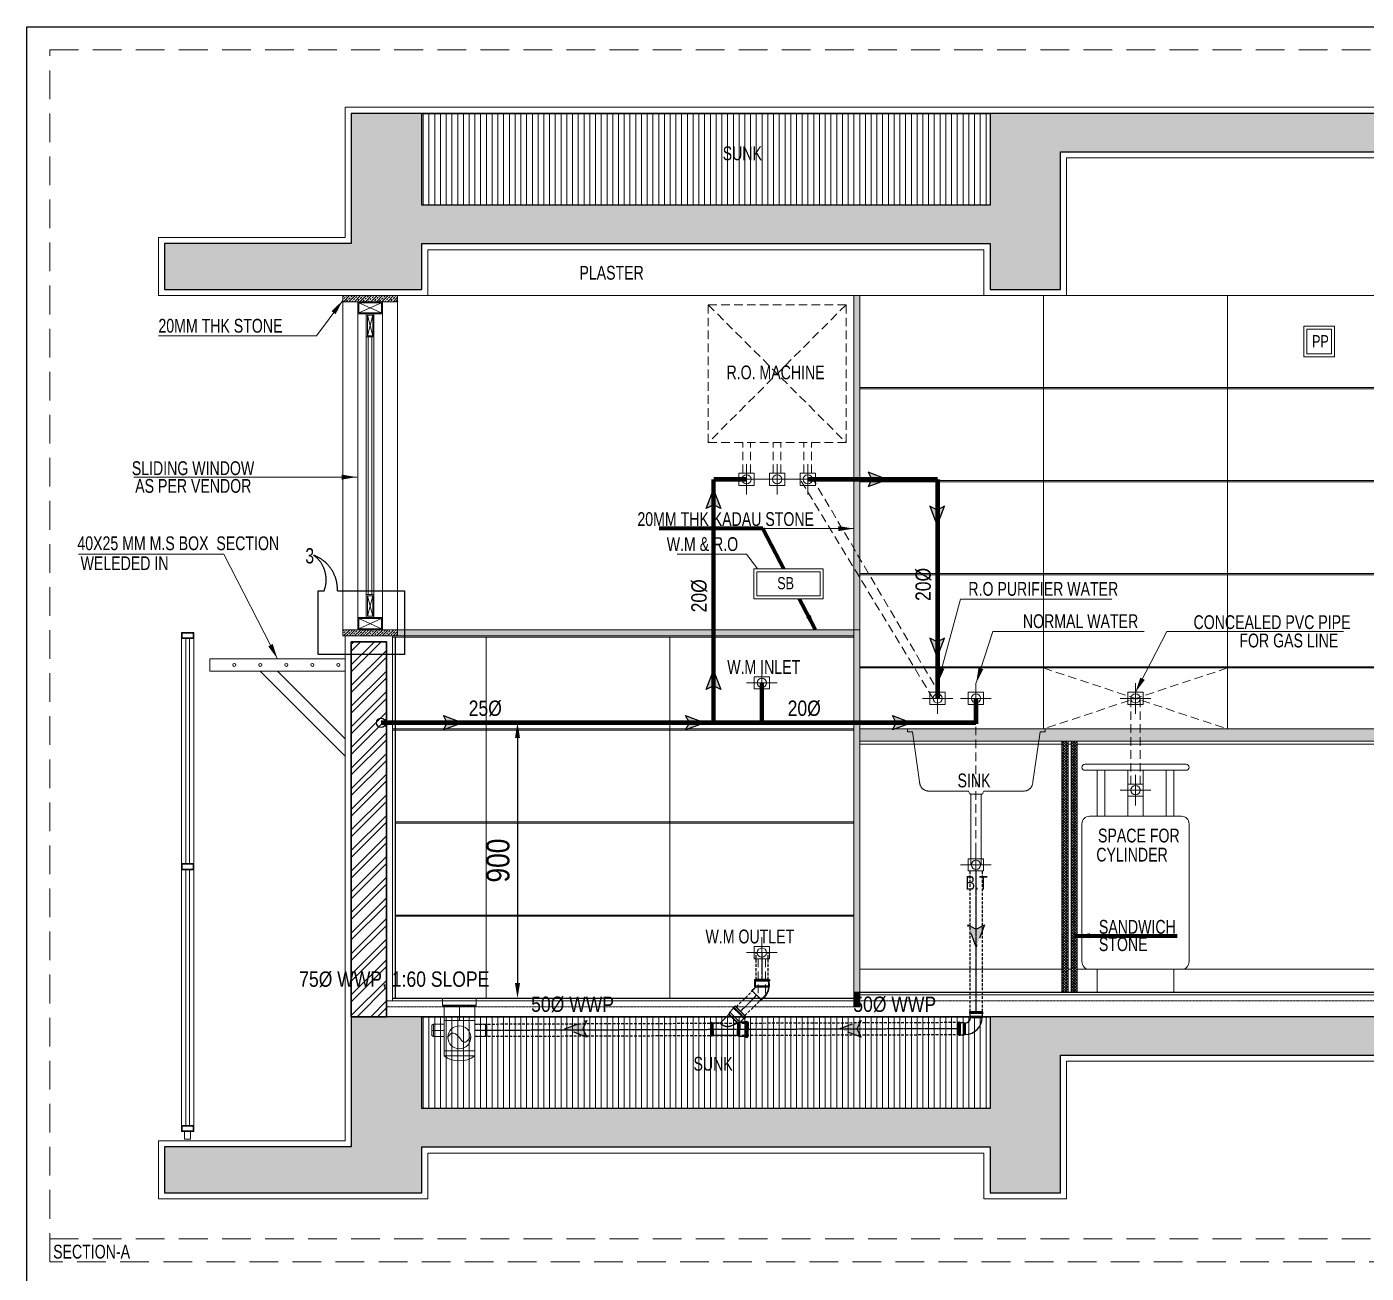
# Model space of a CAD drawing. Header units: inches. Extents: x 853900 to 962947, y 469960 to 560972.
# Drawn here: x 906927 to 911301, y 478602 to 482672 of the extents above; entities that cross this region are included whole.
import ezdxf
from ezdxf.enums import TextEntityAlignment as Align

# ---------------------------------------------------------------- set-up
doc = ezdxf.new("R2010")
doc.units = ezdxf.units.IN
doc.header["$LTSCALE"] = 750
for name, pattern in [('CENTER', [2, 1.25, -0.25, 0.25, -0.25]), ('Dash', [6, 3, -3]), ('DASHED2', [0.375, 0.25, -0.125]), ('HIDDEN', [0.375, 0.25, -0.125]), ('HIDDEN2', [0.1875, 0.125, -0.0625])]:
    doc.linetypes.add(name, pattern=pattern)
doc.layers.get('0').update_dxf_attribs({"color": 8})
doc.layers.get('Defpoints').update_dxf_attribs({"color": 8})
for name, color, linetype, lineweight in [('a-Dotted-HM', 8, 'HIDDEN2', 9), ('E-ELECT. SB', 8, 'Continuous', 5), ('ELE-03-MSA', 8, 'Continuous', 18), ('fer', 8, 'Continuous', 20), ('FILING-MSA', 8, 'Continuous', 9), ('g-cen-sym', 8, 'Continuous', 25), ('g-dot', 8, 'HIDDEN', 9), ('g-dw', 8, 'Continuous', 5), ('g-ele-01', 8, 'Continuous', 9), ('g-ele-02', 8, 'Continuous', 9), ('g-ele-03', 8, 'Continuous', 5), ('g-ele-04', 8, 'Continuous', 9), ('g-ele-3', 8, 'Continuous', 0), ('g-ele03', 8, 'Continuous', 0), ('g-ha50', 8, 'Continuous', 9), ('g-text', 8, 'Continuous', 9), ('P_Wate Downtke pipe', 4, 'Continuous', 25), ('P_WW PIPE', 4, 'Continuous', 9), ('PLASTER', 8, 'Continuous', 9), ('sec-ha05', 8, 'Continuous', 15), ('SHEET', 8, 'Continuous', 13), ('STONE', 8, 'Continuous', 18), ('STONE HATCH-MSA', 253, 'Continuous', 9), ('WALL HATCH-MSA', 253, 'Continuous', 9), ('WALL-MSA', 8, 'Continuous', 30)]:
    doc.layers.add(name, color=color, linetype=linetype, lineweight=lineweight)
for name, color, linetype in [('g-sol250', 8, 'Continuous'), ('P-RO WATER', 202, 'DASHED2'), ('P_DIM', 222, 'Continuous'), ('P_DOMESTIC GRAVITY PIPE', 3, 'Continuous'), ('P_WASTE WATER PIPE', 4, 'DASHED2'), ('R.C.C HATCH-MSA', 253, 'Continuous'), ('R.C.C-MSA', 8, 'Continuous'), ('TILE SECTION', 8, 'Continuous')]:
    doc.layers.add(name, color=color, linetype=linetype)
doc.styles.add('ARIAL', font='swisscl.ttf')
doc.styles.add('arial unicode', font='swisscl.ttf', dxfattribs={"height": 45})
doc.styles.add('Arial-Reg+0.8Sc', font='swisscl.ttf')
doc.styles.add('PLUMBING TEXT', font='ARIALN.TTF')
doc.dimstyles.new('75', dxfattribs={"dimtxt": 115, "dimasz": 50, "dimexe": 75, "dimexo": 0, "dimgap": 25, "dimtad": 1, "dimdec": 0, "dimzin": 0, "dimdsep": 46, "dimtxsty": 'ARIAL', "dimblk": 'ARCHTICK', "dimcen": 0.09, "dimdle": 75, "dimclrd": 256, "dimclre": 256, "dimclrt": 256, "dimadec": 0, "dimazin": 0, "dimtfac": 1, "dimtdec": 0, "dimtofl": 0, "dimtmove": 1, "dimatfit": 0, "dimfxl": 1, "dimtolj": 1, "dimtzin": 0, "dimlwd": -1, "dimlwe": -1, "dimarcsym": 0})
doc.dimstyles.new('PLUMBING DIM', dxfattribs={"dimscale": 50, "dimtxt": 1.5, "dimasz": 1, "dimexe": 1, "dimexo": 1, "dimgap": 0.5, "dimtad": 1, "dimdec": 1, "dimtxsty": 'PLUMBING TEXT', "dimcen": 1, "dimdle": 50, "dimclrd": 256, "dimclre": 256, "dimclrt": 256, "dimadec": 0, "dimazin": 0, "dimtfac": 1, "dimtdec": 1, "dimtmove": 0, "dimatfit": 3, "dimfxl": 50, "dimlwd": -1, "dimlwe": -1, "dimarcsym": 1})
doc.dimstyles.new('Scale-50', dxfattribs={"dimtxt": 75, "dimasz": 25, "dimexe": 0, "dimexo": 0, "dimgap": 20, "dimtad": 1, "dimdec": 0, "dimrnd": 1, "dimzin": 3, "dimdsep": 46, "dimtxsty": 'ARIAL', "dimblk": 'ARCHTICK', "dimcen": 0, "dimse1": 1, "dimse2": 1, "dimclrd": 50, "dimclrt": 256, "dimadec": 0, "dimazin": 0, "dimtfac": 1, "dimtdec": 0, "dimtmove": 1, "dimatfit": 3, "dimfxl": 1, "dimtolj": 1, "dimtzin": 0, "dimlwd": 18, "dimarcsym": 0})

# ---------------------------------------------------------------- blocks, each defined once
blk = doc.blocks.new('1')
at = {"layer": 'g-dw', "linetype": 'Dash', "ltscale": 25}
for p, q in [((-12488573.4, -15584268.5), (-12488615.4, -15584360.5)), ((-12488573.4, -15584360.5), (-12488615.4, -15584268.5))]:
    blk.add_line(p, q, dxfattribs=at)
at = {"layer": 'g-dw', "elevation": 0}
for points in [[(-12488619.4, -15584364.5), (-12488619.4, -15584264.5), (-12488569.4, -15584264.5), (-12488569.4, -15584364.5)], [(-12488615.4, -15584360.5), (-12488615.4, -15584268.5), (-12488573.4, -15584268.5), (-12488573.4, -15584360.5)]]:
    blk.add_lwpolyline(points, close=True, dxfattribs=at)
blk = doc.blocks.new('DSGD')
at = {"linetype": 'Dash', "ltscale": 5}
for p, q in [((35669842.5, -21336932.3, 0), (35670292.3, -21336932.3, 0)), ((35669842.5, -21336942.3, 0), (35669842.5, -21336932.3, 0)), ((35669842.5, -21336942.3, 0), (35669859, -21336942.3, 0)), ((35669882.5, -21337105.3, 0), (35669859, -21336942.3, 0)), ((35670252.3, -21337105.3, 0), (35670275.8, -21336942.3, 0)), ((35670275.8, -21336942.3, 0), (35670292.3, -21336942.3, 0)), ((35670292.3, -21336932.3, 0), (35670292.3, -21336942.3, 0)), ((35669912.5, -21337135.3, 0), (35670042.4, -21337135.3, 0)), ((35670046, -21337142.5, 0), (35670042.4, -21337135.3, 0)), ((35670050.5, -21337145.3, 0), (35670084.3, -21337145.3, 0)), ((35670088.8, -21337142.5, 0), (35670092.4, -21337135.3, 0)), ((35670092.4, -21337135.3, 0), (35670222.3, -21337135.3, 0))]:
    blk.add_line(p, q, dxfattribs=at)
for centre, radius, start, end in [((35669912.5, -21337105.3, 0), 30, 180, 270), ((35670222.3, -21337105.3, 0), 30, 270, 0), ((35670050.5, -21337140.3, 0), 5, 206.5651, 270), ((35670084.3, -21337140.3, 0), 5, 270, 333.4349)]:
    blk.add_arc(centre, radius, start, end, dxfattribs=at)
blk = doc.blocks.new('lkjh')
for p, q in [((-149885.7, -13553), (-149885.7, -13653)), ((-149935.7, -13603), (-149835.7, -13603))]:
    blk.add_line(p, q)
blk.add_lwpolyline([(-149910.7, -13623), (-149860.7, -13623), (-149860.7, -13583), (-149910.7, -13583)], close=True)
blk.add_circle((-149885.7, -13603), 15)
blk = doc.blocks.new('_ArchTick')
at = {"color": 0, "linetype": 'ByBlock', "const_width": 0.15}
blk.add_lwpolyline([(-0.5, -0.5), (0.5, 0.5)], dxfattribs=at)
blk = doc.blocks.new('PP')
blk.add_wipeout([(35682080.5, -21335716.8), (35682180.5, -21335716.8), (35682180.5, -21335816.8), (35682080.5, -21335816.8)]).translate(0, 0, 0)
at = {"layer": 'E-ELECT. SB', "elevation": 0}
for points in [[(35682180.5, -21335716.8), (35682080.5, -21335716.8), (35682080.5, -21335816.8), (35682180.5, -21335816.8)], [(35682170.5, -21335726.8), (35682090.5, -21335726.8), (35682090.5, -21335806.8), (35682170.5, -21335806.8)]]:
    blk.add_lwpolyline(points, close=True, dxfattribs=at)
at = {"layer": 'E-ELECT. SB', "style": 'ARIAL'}
blk.add_text('PP', height=40, dxfattribs=at).set_placement((35682107.1, -21335785.9, 0))
blk = doc.blocks.new('A$C9f63dcfd')
blk.add_wipeout([(0, 0), (226.7, 0), (226.7, -97.4), (0, -97.4)])
at = {"layer": 'E-ELECT. SB'}
for points in [[(226.7, 0), (0, 0), (0, -97.4), (226.7, -97.4)], [(216.7, -10), (10, -10), (10, -87.4), (216.7, -87.4)]]:
    blk.add_lwpolyline(points, close=True, dxfattribs=at)
at = {"layer": 'E-ELECT. SB', "style": 'ARIAL'}
blk.add_text('SB', height=40, dxfattribs=at).set_placement((77, -66.5))
blk = doc.blocks.new('BOX CHANNEL')
at = {"layer": 'g-ele-03'}
blk.add_line((-451080.6, 132998.1, 0), (-451080.6, 132958.1, 0), dxfattribs=at)
at = {"layer": 'g-ele-03', "elevation": 0}
blk.add_lwpolyline([(-451080.6, 132998.1), (-450638.4, 132998.1), (-450638.4, 132958.1), (-451080.6, 132958.1)], dxfattribs=at)
at = {"layer": 'g-ele-03'}
for centre in [(-451000.5, 132978.1, 0), (-450915.5, 132978.1, 0), (-450830.5, 132978.1, 0), (-450745.5, 132978.1, 0), (-450660.5, 132978.1, 0)]:
    blk.add_circle(centre, 5, dxfattribs=at)
blk = doc.blocks.new('A$C469b1725')
at = {"lineweight": 0}
for p, q in [((69, 1660), (69, 925)), ((81, 1660), (81, 925)), ((69, 70), (69, 905)), ((81, 70), (81, 905))]:
    blk.add_line(p, q, dxfattribs=at)
for points in [[(55, 1660), (95, 1660), (95, 1680), (55, 1680)], [(57, 1662), (93, 1662), (93, 1678), (57, 1678)], [(55, 905), (95, 905), (95, 925), (55, 925)], [(57, 907), (93, 907), (93, 923), (57, 923)], [(55, 50), (95, 50), (95, 70), (55, 70)], [(57, 52), (93, 52), (93, 68), (57, 68)], [(85, 50), (65, 50), (65, 25), (85, 25)]]:
    blk.add_lwpolyline(points, close=True, dxfattribs=at)
at = {"layer": 'ELE-03-MSA', "lineweight": 0}
for p, q in [((55, 925), (55, 1660)), ((95, 1660), (95, 925)), ((55, 905), (55, 70)), ((95, 70), (95, 905))]:
    blk.add_line(p, q, dxfattribs=at)
blk = doc.blocks.new('GAS NO BATLO')
at = {"ltscale": 15, "elevation": 0}
for points in [[(1459370.1, -1284020.9), (1459040.1, -1284020.9)], [(1459040.1, -1284040.9), (1459370.1, -1284040.9)]]:
    blk.add_lwpolyline(points, dxfattribs=at)
for points in [[(1459080.1, -1284190.9), (1459105.1, -1284190.9), (1459105.1, -1284040.9), (1459080.1, -1284040.9)], [(1459180.1, -1284190.9), (1459230.1, -1284190.9), (1459230.1, -1284040.9), (1459180.1, -1284040.9)], [(1459330.1, -1284190.9), (1459305.1, -1284190.9), (1459305.1, -1284040.9), (1459330.1, -1284040.9)], [(1459330.1, -1284690.9), (1459330.1, -1284765.9), (1459080.1, -1284765.9), (1459080.1, -1284690.9)]]:
    blk.add_lwpolyline(points, close=True, dxfattribs=at)
blk.add_lwpolyline([(1459380.1, -1284665.9), (1459380.1, -1284215.9, 0.414214), (1459355.1, -1284190.9), (1459055.1, -1284190.9, 0.414214), (1459030.1, -1284215.9), (1459030.1, -1284665.9, 0.414214), (1459055.1, -1284690.9), (1459355.1, -1284690.9, 0.414214)], format="xyb", close=True, dxfattribs=at)
for centre, start, end in [((1459040.1, -1284030.9, 0), 90, 270), ((1459370.1, -1284030.9, 0), 270, 90)]:
    blk.add_arc(centre, 10, start, end)
blk = doc.blocks.new('ARR')
at = {"ltscale": 0.025}
h = blk.add_hatch(color=256, dxfattribs=at)
edge = h.paths.add_edge_path()
edge.add_line((249, 94), (0, 0))
edge.add_line((0, 0), (249, -94))
edge.add_line((249, -94), (200, 0))
edge.add_line((200, 0), (249, 94))
at = {"color": 7, "linetype": 'Continuous', "ltscale": 0.025}
blk.add_lwpolyline([(249, 94), (0, 0), (249, -94), (200, 0)], close=True, dxfattribs=at)
blk = doc.blocks.new('WASTE WATER ARROW')
at = {"layer": 'P_WASTE WATER PIPE', "ltscale": 0.025}
blk.add_hatch(color=256, dxfattribs=at).paths.add_polyline_path([(481737.16, -256822.52), (481729.92, -256825.26), (481737.16, -256828), (481735.75, -256825.26)])
at = {"layer": 'P_WASTE WATER PIPE', "color": 7, "linetype": 'ByBlock', "ltscale": 0.025}
blk.add_lwpolyline([(481737.16, -256822.52), (481729.92, -256825.26), (481737.16, -256828), (481735.75, -256825.26)], close=True, dxfattribs=at)
blk = doc.blocks.new('MULTI FLOOR TRAP 75 DIA-1')
for p, q in [((-50, -61), (-50, 54.5)), ((-50, 54.5), (50, 54.5)), ((50, 54.5), (50, -61)), ((-85, 42.5), (-90, 39.5)), ((-90, 5.5), (-90, 39.5)), ((-85, 2.5), (-90, 5.5)), ((-50, 42.5), (-85, 42.5)), ((-85, 2.5), (-85, 42.5)), ((-50, 2.5), (-85, 2.5)), ((85, 42.5), (50, 42.5)), ((85, 2.5), (50, 2.5)), ((85, 2.5), (85, 42.5)), ((85, 42.5), (90, 39.5)), ((85, 2.5), (90, 5.5)), ((90, 5.5), (90, 39.5)), ((50, -43.7), (-50, -43.7)), ((-50, -61), (50, -61))]:
    blk.add_line(p, q)
at = {"linetype": 'CENTER'}
for p, q in [((-50, 22.5), (-90, 22.5)), ((90, 22.5), (50, 22.5))]:
    blk.add_line(p, q, dxfattribs=at)
blk.add_circle((0, 0), 37.5)
blk.add_arc((0, 7.1), 84.4, 233.691, 306.309)
blk.add_spline([(37.5, 0), (25.3, 13.2), (0.9, 0), (-14.1, -15.9), (-37.5, 0)], degree=3)
blk = doc.blocks.new('A$Cdd78c8d7')
at = {"layer": 'P_WASTE WATER PIPE', "linetype": 'DASHED2', "ltscale": 5}
for p, q in [((-64, 0), (-68, -4)), ((-64, 0), (0, 0)), ((66, 0), (0, 0)), ((-206, -112), (-161, -67)), ((-206, -117), (-158, -69)), ((-206, -112), (-206, -117)), ((-200, -130), (-206, -117)), ((-200, -130), (-149, -79)), ((-189, -130), (-143, -84)), ((-115, -21), (-161, -67)), ((-110, -21), (-158, -69)), ((-154, -165), (-108, -119)), ((-98, -28), (-149, -79)), ((-98, -39), (-143, -84)), ((-115, -21), (-110, -21)), ((-98, -28), (-110, -21)), ((-63, -75), (-108, -119)), ((-98, -39), (-98, -28)), ((-98, -39), (-74, -62)), ((-57, -90), (-97, -130)), ((-55, -95), (-94, -133)), ((-72, -17), (-68, -4)), ((-72, -17), (0, -17)), ((-64, -25), (-72, -17)), ((-68, -4), (0, -4)), ((-30, -155), (-68, -64)), ((-64, -25), (0, -25)), ((-64, -25), (-64, -59)), ((-64, -75), (0, -75)), ((-57, -90), (0, -90)), ((-55, -95), (0, -95)), ((70, -4), (0, -4)), ((74, -17), (0, -17)), ((66, -25), (0, -25)), ((66, -75), (0, -75)), ((57, -90), (0, -90)), ((55, -95), (0, -95)), ((55, -95), (55, -314)), ((66, 0), (70, -4)), ((66, -25), (74, -17)), ((66, -25), (66, -75)), ((74, -17), (70, -4)), ((-189, -130), (-200, -130)), ((-189, -130), (-200, -130)), ((-189, -130), (-154, -165)), ((-137, -170), (-97, -130)), ((-133, -172), (-94, -133)), ((-133, -172), (-55, -250)), ((0, -321), (-58, -321)), ((-55, -250), (-55, -314)), ((0, -314), (-55, -314)), ((0, -332), (-55, -332)), ((0, -314), (55, -314)), ((0, -321), (58, -321)), ((0, -332), (55, -332))]:
    blk.add_line(p, q, dxfattribs=at)
for centre, radius, start, end in [((-70, -58), 5.62, 224.7565, 1.0593), ((60, -94), 5.41, 124.5101, 182.9808), ((45, -73), 20.9, 305.1991, 355.08), ((-137, -144), 26.7, 232.615, 269.9458), ((-138, -178), 7.7, 46.2965, 84.6592), ((-115, -184), 89.4, 311.9071, 18.9004), ((-54, -326), 6.34, 130.3792, 262.1628), ((-65, -314), 10.4, 313.3401, 355.7026), ((65, -314), 10.4, 184.2974, 226.6599), ((54, -326), 6.34, 277.8372, 49.6208)]:
    blk.add_arc(centre, radius, start, end, dxfattribs=at)
blk = doc.blocks.new('A$C42D14513')
at = {"layer": 'P_WASTE WATER PIPE', "linetype": 'Continuous', "ltscale": 5}
for p, q in [((39, 122, 0), (8, 90, 0)), ((41, 118, 0), (10, 88, 0)), ((41, 118, 0), (10, 88, 0)), ((47, 124, 0), (39, 122, 0)), ((122, 39, 0), (39, 122, 0)), ((49, 121, 0), (41, 118, 0)), ((47, 164, 0), (47, 124, 0)), ((47, 164, 0), (155, 164, 0)), ((124, 47, 0), (47, 124, 0)), ((51, 123, 0), (49, 121, 0)), ((51, 164, 0), (51, 123, 0)), ((151, 164, 0), (151, 121, 0)), ((155, 121, 0), (155, 164, 0)), ((0, 86, 0), (6, 92, 0)), ((0, 86, 0), (86, 0, 0)), ((7, 79, 0), (4, 76, 0)), ((4, 76, 0), (76, 4, 0)), ((6, 92, 0), (92, 6, 0)), ((79, 7, 0), (76, 4, 0)), ((86, 0, 0), (92, 6, 0)), ((118, 41, 0), (88, 10, 0)), ((122, 39, 0), (90, 8, 0)), ((121, 49, 0), (118, 41, 0)), ((121, 49, 0), (121, 49, 0)), ((124, 47, 0), (122, 39, 0))]:
    blk.add_line(p, q, dxfattribs=at)
for radius, start in [(102, 315), (105, 315.1137)]:
    blk.add_arc((49, 121, 0), radius, start, 0, dxfattribs=at)
blk = doc.blocks.new('*D603')
at = {"layer": 'Defpoints', "color": 0}
for p in [(908613.7, 480399.4, 0), (908529.6, 479499.4), (908555.1, 479499.4, 0)]:
    blk.add_point(p, dxfattribs=at)
at = {"layer": 'P_DIM', "transparency": 16777216}
for p, q in [((908563.7, 480399.4), (908479.6, 480399.4)), ((908529.6, 480349.4), (908529.6, 479549.4)), ((908505.1, 479499.4), (908479.6, 479499.4))]:
    blk.add_line(p, q, dxfattribs=at)
for points in [[(908521.3, 480349.4), (908537.9, 480349.4), (908529.6, 480399.4)], [(908521.3, 479549.4), (908537.9, 479549.4), (908529.6, 479499.4)]]:
    blk.add_solid(points, dxfattribs=at)
at = {"layer": 'P_DIM', "transparency": 16777216, "insert": (908466.3, 479949.4), "char_height": 75, "attachment_point": 5, "rotation": 90, "style": 'PLUMBING TEXT'}
blk.add_mtext('900', dxfattribs=at)

msp = doc.modelspace()

# ---------------------------------------------------------------- hatches: boundary and pattern name
at = {"layer": 'FILING-MSA'}
h = msp.add_hatch(dxfattribs=at)
h.set_pattern_fill('ANSI31', color=256, scale=150, angle=45)
h.set_pattern_definition([(90, (-895059.428, -283456.306), (-18.75, 0), [])])
h.paths.add_polyline_path([(908216.98, 482389.4), (908216.98, 482089.4), (910072.38, 482089.4), (910072.38, 482389.4)])
h = msp.add_hatch(dxfattribs=at)
h.set_pattern_fill('ANSI31', color=256, scale=150, angle=45)
h.set_pattern_definition([(90, (-895059.428, -286406.306), (-18.75, 0), [])])
h.paths.add_polyline_path([(908216.98, 479439.4), (908216.98, 479139.4), (910072.38, 479139.4), (910072.38, 479439.4)])
at = {"layer": 'g-sol250'}
h = msp.add_hatch(dxfattribs=at)
h.set_pattern_fill('ANSI33', color=46, scale=2, style=0)
h.set_pattern_definition([(45, (-32221576.324, 17596374.659), (-8.980256121, 8.980256121), []), (45, (-32221567.344, 17596374.659), (-8.980256121, 8.980256121), [6.35, -3.175])])
h.paths.add_polyline_path([(908137.92, 481774.4), (907958.92, 481774.4), (907958.92, 481794.4), (908137.92, 481794.4)])
h = msp.add_hatch(dxfattribs=at)
h.set_pattern_fill('ANSI33', color=46, scale=2, style=0)
h.set_pattern_definition([(45, (-32221576.324, 17596468.658), (-8.980256121, 8.980256121), []), (45, (-32221567.344, 17596468.658), (-8.980256121, 8.980256121), [6.35, -3.175])])
h.paths.add_polyline_path([(908137.92, 480703.4), (907958.92, 480703.4), (907958.92, 480683.4), (908137.92, 480683.4)])
at = {"layer": 'R.C.C HATCH-MSA'}
h = msp.add_hatch(color=256, dxfattribs=at)
h.dxf.hatch_style = 1
h.paths.add_polyline_path([(913654.48, 482264.4), (913654.48, 482389.4), (910072.38, 482389.4), (910072.38, 482089.4), (908216.98, 482089.4), (908216.98, 482389.4), (907986.98, 482389.4), (907986.98, 481964.4), (907377.38, 481964.4), (907377.38, 481814.4), (908216.98, 481814.4), (908216.98, 481964.4), (910072.38, 481964.4), (910072.38, 481814.4), (910302.38, 481814.4), (910302.38, 482264.4), (912974.48, 482264.4), (912974.48, 481814.4), (913204.48, 481814.4), (913204.48, 482264.4)])
h = msp.add_hatch(color=256, dxfattribs=at)
h.dxf.hatch_style = 1
h.paths.add_polyline_path([(913654.48, 479314.4), (913654.48, 479439.4), (910072.38, 479439.4), (910072.38, 479139.4), (908216.98, 479139.4), (908216.98, 479439.4), (907986.98, 479439.4), (907986.98, 479014.4), (907377.38, 479014.4), (907377.38, 478864.4), (908216.98, 478864.4), (908216.98, 479014.4), (910072.38, 479014.4), (910072.38, 478864.4), (910302.38, 478864.4), (910302.38, 479314.4), (912974.48, 479314.4), (912974.48, 479014.4), (913204.48, 479014.4), (913204.48, 479314.4)])
at = {"layer": 'sec-ha05', "ltscale": 300}
h = msp.add_hatch(dxfattribs=at)
h.set_pattern_fill('ANSI37', color=256, scale=50, angle=180, style=0)
h.set_pattern_definition([(225, (-18265766.3105, 3574595.957), (4.4194173824, -4.4194173824), []), (315, (-18265766.3105, 3574595.957), (4.4194173824, 4.4194173824), [])])
h.paths.add_polyline_path([(910337.39, 480339.4), (910357.39, 480339.4), (910357.39, 479519.4), (910337.39, 479519.4)])
h.paths.add_polyline_path([(910307.39, 479519.4), (910327.39, 479519.4), (910327.39, 480339.4), (910307.39, 480339.4)])
at = {"layer": 'STONE', "ltscale": 750}
h = msp.add_hatch(color=49, dxfattribs=at)
h.dxf.hatch_style = 1
h.paths.add_polyline_path([(909627.38, 479519.4), (909647.38, 479519.4), (909647.38, 479471.4), (909627.38, 479471.4)])
at = {"layer": 'STONE HATCH-MSA', "ltscale": 750}
h = msp.add_hatch(color=256, dxfattribs=at)
h.dxf.hatch_style = 1
h.paths.add_polyline_path([(909627.38, 481794.4), (909647.38, 481794.4), (909647.38, 480967.74), (909627.38, 481000.21)])
h.paths.add_polyline_path([(909627.38, 481000.21), (909647.38, 480967.74), (909647.38, 480919.03), (909627.38, 480951.5)])
h.paths.add_polyline_path([(909627.38, 480951.5), (909647.38, 480919.03), (909647.38, 480679.46), (909627.38, 480679.46)])
h = msp.add_hatch(color=256, dxfattribs=at)
h.dxf.hatch_style = 1
h.paths.add_polyline_path([(908137.92, 480683.4), (908137.92, 480703.39), (909627.38, 480703.4), (909627.38, 480683.4)])
h = msp.add_hatch(color=256, dxfattribs=at)
h.dxf.hatch_style = 1
h.paths.add_polyline_path([(909647.38, 480679.46), (909647.38, 479519.4), (909647.38, 479519.4), (909627.38, 479519.4), (909627.38, 480679.46)])
h = msp.add_hatch(color=256, dxfattribs=at)
h.dxf.hatch_style = 1
h.paths.add_polyline_path([(912461.47, 480339.4), (909647.38, 480339.4), (909647.38, 480379.4), (912461.47, 480379.4)])
at = {"layer": 'WALL HATCH-MSA'}
h = msp.add_hatch(dxfattribs=at)
h.set_pattern_fill('ANSI32', color=256, scale=5)
h.set_pattern_definition([(45, (-9627.03, -29411.974), (-33.6759605, 33.6759605), []), (45, (-9604.58, -29411.974), (-33.6759605, 33.6759605), [])])
h.paths.add_polyline_path([(908101.98, 479439.4), (907986.98, 479439.4), (907986.98, 480663.4), (908101.98, 480663.4)])

# ---------------------------------------------------------------- linework, layer by layer
at = {"layer": 'a-Dotted-HM', "color": 3, "ltscale": 0.01}
for p, q in [((909627.38, 479471.4, 0), (908101.98, 479471.4, 0)), ((909647.38, 479491.4, 0), (913089.48, 479491.4, 0))]:
    msp.add_line(p, q, dxfattribs=at)
at = {"layer": 'g-cen-sym', "linetype": 'DASHED2', "ltscale": 200, "elevation": 0}
msp.add_lwpolyline([(907898.41, 480830.74, 0.3379974), (907864.33, 480946.26, -0.3234873), (907941.53, 480830.74), (908161.11, 480830.74), (908161.11, 480621.99), (907879.07, 480621.99), (907879.07, 480830.74)], format="xyb", close=True, dxfattribs=at)
at = {"layer": 'g-dot', "ltscale": 0.15}
for p, q in [((909152.38, 481764.4, 0), (909602.38, 481314.4, 0)), ((909602.38, 481764.4, 0), (909152.38, 481314.4, 0)), ((909264.88, 481214.4, 0), (909264.88, 481314.4, 0)), ((909289.88, 481214.4, 0), (909289.88, 481314.4, 0)), ((909364.88, 481214.4, 0), (909364.88, 481314.4, 0)), ((909389.88, 481214.4, 0), (909389.88, 481314.4, 0)), ((909464.88, 481214.4, 0), (909464.88, 481314.4, 0)), ((909489.88, 481214.4, 0), (909489.88, 481314.4, 0)), ((909490.05, 481202.44, 0), (909916.41, 480478.9, 0)), ((909886.41, 480478.9, 0), (909452.38, 481194.4, 0)), ((910532.38, 480478.9, 0), (910532.38, 480179.43, 0)), ((910562.38, 480478.9, 0), (910562.38, 480179.43, 0)), ((910026.41, 480428.9, 0), (910026.41, 479985.58, 0)), ((909314.88, 479628.98, 0), (909314.88, 479499.4, 0)), ((909339.88, 479628.98, 0), (909339.88, 479499.4, 0))]:
    msp.add_line(p, q, dxfattribs=at)
at = {"layer": 'g-dot', "ltscale": 0.15, "elevation": 0}
msp.add_lwpolyline([(909152.38, 481314.4), (909602.38, 481314.4), (909602.38, 481764.4), (909152.38, 481764.4)], close=True, dxfattribs=at)
for points in [[(910847.38, 480578.4), (910247.38, 480379.4)], [(910247.38, 480578.4), (910847.38, 480379.4)]]:
    msp.add_lwpolyline(points, dxfattribs=at)
at = {"layer": 'g-dw', "linetype": 'Continuous', "ltscale": 500, "elevation": 0}
for points in [[(908060.92, 481659.4), (908060.92, 481734.4), (908035.92, 481734.4), (908035.92, 481659.4)], [(908056.92, 481663.4), (908056.92, 481730.4), (908039.92, 481730.4), (908039.92, 481663.4)]]:
    msp.add_lwpolyline(points, close=True, dxfattribs=at)
at = {"layer": 'g-dw', "linetype": 'Continuous', "ltscale": 500}
for points in [[(908060.92, 480818.4), (908060.92, 480743.4), (908035.92, 480743.4), (908035.92, 480818.4)], [(908056.92, 480814.4), (908056.92, 480747.4), (908039.92, 480747.4), (908039.92, 480814.4)]]:
    msp.add_lwpolyline(points, close=True, dxfattribs=at)
at = {"layer": 'g-ele-01'}
msp.add_lwpolyline([(909627.38, 480683.4), (908137.92, 480683.4), (908137.92, 480703.4), (909627.38, 480703.4)], close=True, dxfattribs=at)
at = {"layer": 'g-ele-01', "ltscale": 250}
msp.add_lwpolyline([(909647.38, 479519.4), (909627.38, 479519.4), (909627.38, 480703.4), (909647.38, 480703.4)], close=True, dxfattribs=at)
at = {"layer": 'g-ele-01'}
msp.add_lwpolyline([(909627.38, 480679.46), (909627.38, 479519.4)], dxfattribs=at)
at = {"layer": 'g-ele-01', "elevation": 0}
msp.add_lwpolyline([(912461.48, 480339.4), (909647.38, 480339.4), (909647.38, 480379.4), (912461.48, 480379.4)], close=True, dxfattribs=at)
at = {"layer": 'g-ele-02', "ltscale": 250, "elevation": 0}
msp.add_lwpolyline([(908054.42, 480818.4), (908042.42, 480818.4), (908042.42, 481659.4), (908054.42, 481659.4), (908054.42, 480818.4)], dxfattribs=at)
at = {"layer": 'g-ele-03'}
for p, q in [((910247.38, 481794.4), (910247.38, 480379.4, 0)), ((910322.38, 481794.4), (913069.48, 481794.4)), ((910847.38, 481794.4), (910847.38, 480379.4, 0)), ((908008.42, 480743.4), (908008.42, 481734.4, 0)), ((908039.92, 481663.4, 0), (908056.92, 481730.4, 0)), ((908056.92, 481663.4, 0), (908039.92, 481730.4, 0)), ((908088.42, 480743.4), (908088.42, 481734.4, 0)), ((909647.38, 481494.4), (913061.48, 481494.4)), ((909647.38, 481490.4), (913061.48, 481490.4)), ((909647.38, 481190.4), (913061.48, 481190.4)), ((909647.38, 481186.4), (913061.48, 481186.4)), ((909647.38, 480886.4, 0), (913061.48, 480886.4, 0)), ((909647.38, 480882.4, 0), (913061.48, 480882.4, 0)), ((908039.92, 480814.4, 0), (908056.92, 480747.4, 0)), ((908056.92, 480814.4, 0), (908039.92, 480747.4, 0)), ((908121.98, 480679.46), (909627.38, 480679.46, 0)), ((909647.38, 480582.15), (913061.48, 480582.15)), ((913061.48, 480578.4), (909647.38, 480578.4)), ((908121.98, 480379.46), (909627.38, 480379.46, 0)), ((908121.98, 480375.46), (909627.38, 480375.46, 0)), ((910009.47, 480166.4, 0), (910009.47, 479935.58, 0)), ((910043.29, 480166.4, 0), (910043.29, 479935.58, 0)), ((908129.92, 480075.46, 0), (909627.38, 480075.46, 0)), ((908129.92, 480071.46, 0), (909627.38, 480071.46, 0)), ((910009.47, 479935.58, 0), (910043.29, 479935.58, 0)), ((908129.92, 479771.46, 0), (909627.38, 479771.46, 0)), ((908129.92, 479767.46, 0), (909627.38, 479767.46, 0))]:
    msp.add_line(p, q, dxfattribs=at)
at = {"layer": 'g-ele-03', "elevation": 0}
for points in [[(909627.38, 480703.4), (909647.38, 480703.4), (909647.38, 481794.4), (909627.38, 481794.4)], [(910337.39, 480339.4), (910357.39, 480339.4), (910357.39, 479519.4), (910337.39, 479519.4)]]:
    msp.add_lwpolyline(points, close=True, dxfattribs=at)
at = {"layer": 'g-ele-03', "linetype": 'Continuous', "elevation": 0}
msp.add_lwpolyline([(908035.92, 481659.4), (908060.92, 481659.4), (908060.92, 480818.4), (908035.92, 480818.4), (908035.92, 481659.4)], dxfattribs=at)
at = {"layer": 'g-ele-03'}
for points in [[(908427.38, 480679.46), (908427.38, 479499.4)], [(909027.38, 480679.46), (909027.38, 479499.4)]]:
    msp.add_lwpolyline(points, dxfattribs=at)
msp.add_lwpolyline([(910307.39, 479519.4), (910327.39, 479519.4), (910327.39, 480339.4), (910307.39, 480339.4)], close=True, dxfattribs=at)
at = {"layer": 'g-ele-04'}
msp.add_lwpolyline([(908137.92, 481774.4), (907958.92, 481774.4), (907958.92, 480703.4), (908137.92, 480703.4)], close=True, dxfattribs=at)
at = {"layer": 'g-ele-3', "elevation": 0}
for points in [[(910307.39, 480329.4), (909647.38, 480329.4)], [(910337.39, 480329.4), (910327.39, 480329.4)], [(912536.48, 480329.4), (910357.39, 480329.4)]]:
    msp.add_lwpolyline(points, dxfattribs=at)
at = {"layer": 'g-ele03'}
for p, q in [((910052.38, 481794.4), (908236.98, 481794.4)), ((907689.29, 480568.35, 0), (907966.98, 480290.66, 0)), ((907745.86, 480568.35, 0), (907966.98, 480347.23, 0))]:
    msp.add_line(p, q, dxfattribs=at)
at = {"layer": 'g-ele03', "ltscale": 500, "elevation": 0}
for points in [[(909647.38, 479594.4), (910307.39, 479594.4)], [(910327.39, 479594.4), (910337.39, 479594.4)], [(910357.39, 479594.4), (912536.48, 479594.4)]]:
    msp.add_lwpolyline(points, dxfattribs=at)
at = {"layer": 'P-RO WATER', "linetype": 'Continuous', "const_width": 15, "elevation": 0}
for points in [[(909477.38, 481194.4), (909901.41, 481194.4)], [(909901.41, 480478.9), (909901.41, 481194.4)]]:
    msp.add_lwpolyline(points, dxfattribs=at)
at = {"layer": 'P_DOMESTIC GRAVITY PIPE', "const_width": 15, "elevation": 0}
for points in [[(909169.6, 481194.4), (909169.6, 480399.4)], [(909277.38, 481194.4), (909169.6, 481194.4)], [(909327.38, 480529.87), (909327.38, 480399.4)], [(910026.41, 480478.9), (910026.41, 480395.3)], [(908084.24, 480399.4), (910026.41, 480399.4)]]:
    msp.add_lwpolyline(points, dxfattribs=at)
at = {"layer": 'P_DOMESTIC GRAVITY PIPE'}
msp.add_circle((908084.24, 480399.4, 0), 15.42, dxfattribs=at)
at = {"layer": 'P_WASTE WATER PIPE', "linetype": 'Continuous', "ltscale": 6}
for p, q in [((910048.14, 479455.39, 0), (910006.63, 479455.4, 0)), ((910006.63, 479455.4, 0), (910006.63, 479454.02, 0)), ((910006.63, 479455.4, 0), (910048.14, 479455.39, 0)), ((910006.63, 479454.02, 0), (910048.14, 479454.02, 0)), ((910006.75, 479450.82, 0), (910006.75, 479440.96, 0)), ((910006.75, 479450.82, 0), (910048.14, 479450.82, 0)), ((910048.14, 479454.02, 0), (910048.14, 479455.39, 0)), ((910048.14, 479440.96, 0), (910048.14, 479450.82, 0)), ((909969.9, 479379.62, 0), (909969.89, 479421.13, 0)), ((909969.89, 479421.13, 0), (909971.27, 479421.13, 0)), ((909971.27, 479421.13, 0), (909971.27, 479379.62, 0)), ((909974.47, 479421.01, 0), (909986.81, 479421.01, 0)), ((909974.47, 479421.01, 0), (909974.47, 479379.62, 0)), ((909986.81, 479421.01, 0), (909986.8, 479379.62, 0)), ((909986.81, 479421.01, 0), (909990.97, 479418.87, 0)), ((909990.97, 479418.87, 0), (909990.96, 479381.38, 0)), ((910006.75, 479440.96, 0), (910008.89, 479436.79, 0)), ((910006.75, 479440.96, 0), (910048.14, 479440.96, 0)), ((910008.89, 479436.79, 0), (910046.38, 479436.8, 0)), ((910046.38, 479436.8, 0), (910048.14, 479440.96, 0)), ((909971.27, 479379.62, 0), (909969.9, 479379.62, 0)), ((909986.8, 479379.62, 0), (909974.47, 479379.62, 0)), ((909990.96, 479381.38, 0), (909986.8, 479379.62, 0))]:
    msp.add_line(p, q, dxfattribs=at)
at = {"layer": 'P_WASTE WATER PIPE', "ltscale": 0.05, "elevation": 0}
for points in [[(910007.39, 479455.4), (910007.4, 479916.29)], [(910047.39, 479455.39), (910047.39, 479916.29)], [(909308.36, 479560.52), (909308.37, 479649.69)], [(909348.36, 479560.52), (909348.36, 479649.69)], [(909243.84, 479471.37), (909296.34, 479523.87)], [(909272.12, 479443.1), (909324.62, 479495.59)], [(908389.92, 479415.47), (909971.27, 479421.41)], [(908389.92, 479375.48), (909971.27, 479381.41)]]:
    msp.add_lwpolyline(points, dxfattribs=at)
at = {"layer": 'P_WASTE WATER PIPE', "color": 252, "linetype": 'CENTER', "ltscale": 0.005, "elevation": 0}
for points in [[(910027.38, 479455.4), (910027.38, 479916.29)], [(909328.35, 479560.52), (909328.35, 479649.69)], [(909257.98, 479457.24), (909310.47, 479509.73)], [(908389.92, 479395.47), (909971.27, 479401.4)]]:
    msp.add_lwpolyline(points, dxfattribs=at)
at = {"layer": 'P_WASTE WATER PIPE', "linetype": 'Continuous', "ltscale": 6}
for centre, radius in [((909990.96, 479436.8, 0), 55.42), ((909990.97, 479436.79, 0), 17.92)]:
    msp.add_arc(centre, radius, 270, 0, dxfattribs=at)
for centre, start_param, end_param in [((910006.79, 479452.42, 0), -0.6863386, 2.3301175), ((910048.1, 479452.42, 0), 2.3810652, 5.4729165)]:
    msp.add_ellipse(centre, major_axis=(-1.13, 1.13), ratio=1, start_param=start_param, end_param=end_param, dxfattribs=at)
at = {"layer": 'P_WASTE WATER PIPE', "linetype": 'Continuous', "ltscale": 6, "extrusion": (0, 0, -1)}
for centre, start_param, end_param in [((909972.87, 479420.97, 0), 5.5968468, 8.6133028), ((909972.87, 479379.66, 0), 2.3810652, 5.4729165)]:
    msp.add_ellipse(centre, major_axis=(-1.13, 1.13), ratio=1, start_param=start_param, end_param=end_param, dxfattribs=at)
at = {"layer": 'P_WW PIPE'}
for p, q in [((908394.92, 479499.4, 0), (908284.92, 479499.4, 0)), ((908284.92, 479499.4, 0), (908284.92, 479477.26, 0)), ((908394.92, 479499.4, 0), (908394.92, 479477.26, 0)), ((908394.92, 479477.26, 0), (908284.92, 479477.26, 0)), ((908286.72, 479474.26, 0), (908284.92, 479477.26, 0)), ((908393.12, 479474.26, 0), (908286.72, 479474.26, 0)), ((908289.92, 479474.26, 0), (908289.92, 479426.81, 0)), ((908339.92, 479474.26, 0), (908339.92, 479426.81, 0)), ((908389.92, 479474.26, 0), (908389.92, 479426.81, 0)), ((908393.12, 479474.26, 0), (908394.92, 479477.26, 0))]:
    msp.add_line(p, q, dxfattribs=at)
at = {"layer": 'PLASTER', "ltscale": 0.01}
msp.add_line((909627.38, 479491.4, 0), (908101.98, 479491.4, 0), dxfattribs=at)
at = {"layer": 'PLASTER'}
for points in [[(913654.48, 482409.4), (910072.38, 482409.4), (908216.98, 482409.4), (907966.98, 482409.4), (907966.98, 481984.4), (907357.38, 481984.4), (907357.38, 481794.4), (908236.98, 481794.4), (908236.98, 481944.4), (910052.38, 481944.4), (910052.38, 481794.4), (910322.38, 481794.4), (910322.38, 482244.4), (912954.48, 482244.4), (912954.48, 481794.4), (913069.48, 481794.4), (913069.48, 479519.4)], [(908121.98, 479491.4), (908121.98, 480683.4), (907966.98, 480683.4), (907966.98, 479439.4), (907966.98, 479034.4), (907357.38, 479034.4), (907357.38, 478844.4), (908236.98, 478844.4), (908236.98, 478994.4), (910052.38, 478994.4), (910052.38, 478844.4), (910322.38, 478844.4), (910322.38, 479294.4), (912954.48, 479294.4), (912954.48, 478994.4), (913224.48, 478994.4), (913224.48, 479294.4), (913654.48, 479294.4)]]:
    msp.add_lwpolyline(points, dxfattribs=at)
at = {"layer": 'PLASTER', "ltscale": 0.01, "elevation": 0}
msp.add_lwpolyline([(909647.38, 479511.4), (913089.48, 479511.4)], dxfattribs=at)
at = {"layer": 'R.C.C-MSA'}
for points in [[(913654.48, 482389.4), (910072.38, 482389.4), (910072.38, 482089.4), (908216.98, 482089.4), (908216.98, 482389.4), (907986.98, 482389.4), (907986.98, 481964.4), (907377.38, 481964.4), (907377.38, 481814.4), (908216.98, 481814.4), (908216.98, 481964.4), (910072.38, 481964.4), (910072.38, 481814.4), (910302.38, 481814.4), (910302.38, 482264.4), (912974.48, 482264.4), (912974.48, 481814.4), (913204.48, 481814.4), (913204.48, 482264.4), (913654.48, 482264.4)], [(913654.48, 479439.4), (910072.38, 479439.4), (910072.38, 479139.4), (908216.98, 479139.4), (908216.98, 479439.4), (907986.98, 479439.4), (907986.98, 479014.4), (907377.38, 479014.4), (907377.38, 478864.4), (908216.98, 478864.4), (908216.98, 479014.4), (910072.38, 479014.4), (910072.38, 478864.4), (910302.38, 478864.4), (910302.38, 479314.4), (912974.48, 479314.4), (912974.48, 479014.4), (913204.48, 479014.4), (913204.48, 479314.4), (913654.48, 479314.4)]]:
    msp.add_lwpolyline(points, dxfattribs=at)
at = {"layer": 'SHEET', "linetype": 'HIDDEN', "ltscale": 0.5}
for points in [[(907002.38, 482597.28), (913654.48, 482597.28), (913654.48, 478639.4), (907002.38, 478639.4)], [(913654.48, 478639.4), (907002.38, 478639.4), (907002.38, 478714.4), (913654.48, 478714.4)]]:
    msp.add_lwpolyline(points, close=True, dxfattribs=at)
at = {"layer": 'STONE', "color": 7, "linetype": 'Continuous', "ltscale": 750}
for points in [[(908137.92, 481774.4), (907958.92, 481774.4), (907958.92, 481794.4), (908137.92, 481794.4)], [(908137.92, 480703.4), (907958.92, 480703.4), (907958.92, 480683.4), (908137.92, 480683.4)]]:
    msp.add_lwpolyline(points, close=True, dxfattribs=at)
at = {"layer": 'STONE', "color": 7}
msp.add_lwpolyline([(909627.38, 479519.4), (909647.38, 479519.4), (909647.38, 479471.4), (909627.38, 479471.4)], close=True, dxfattribs=at)
at = {"layer": 'TILE SECTION', "ltscale": 0.01}
msp.add_line((909627.38, 479499.4, 0), (908121.98, 479499.4, 0), dxfattribs=at)
msp.add_lwpolyline([(908129.92, 480679.46), (908129.92, 479499.4)], dxfattribs=at)
at = {"layer": 'TILE SECTION', "ltscale": 500, "elevation": 0}
msp.add_lwpolyline([(909645.87, 479519.4), (913089.48, 479519.4)], dxfattribs=at)
at = {"layer": 'WALL-MSA'}
for p, q in [((910072.38, 482389.4), (908216.98, 482389.4)), ((910072.38, 479439.4), (908216.98, 479439.4))]:
    msp.add_line(p, q, dxfattribs=at)
msp.add_lwpolyline([(908101.98, 479439.4), (907986.98, 479439.4), (907986.98, 480663.4), (908101.98, 480663.4)], close=True, dxfattribs=at)

# ---------------------------------------------------------------- block references
at = {"layer": 'fer'}
for p in [(1059163.1, 494797.43, 0), (1059263.1, 494797.43, 0), (1059363.1, 494797.43, 0), (1059787.13, 494081.93, 0), (1059912.13, 494081.93, 0), (1060433.1, 494081.93, 0), (1059912.13, 493538.61, 0)]:
    msp.add_blockref('lkjh', p, dxfattribs=at)
at = {"layer": 'fer', "xscale": -1}
for p in [(759441.67, 494132.9, 0), (760661.67, 493782.46, 0), (759441.67, 493252.01, 0)]:
    msp.add_blockref('lkjh', p, dxfattribs=at)
at = {"layer": 'g-ele-02', "ltscale": 275, "xscale": -0.8, "yscale": 0.8, "zscale": 0.8, "rotation": 89.99999999824148}
for p in [(-11559403.2, -9509121.11), (-11559403.2, -9510152.11)]:
    msp.add_blockref('1', p, dxfattribs=at)
at = {"layer": 'g-ele-02'}
msp.add_blockref('A$C469b1725', (907377.38, 479014.4), dxfattribs=at)
at = {"layer": 'g-ele-03', "xscale": -1}
msp.add_blockref('DSGD', (36580094.76, 21817311.66, 0), dxfattribs=at)
at = {"layer": 'g-ele-04'}
msp.add_blockref('GAS NO BATLO', (-548657.71, 1764285.26, 0), dxfattribs=at)
at = {"layer": 'g-ha50', "ltscale": 150}
msp.add_blockref('BOX CHANNEL', (1358605.33, 347610.29, 0), dxfattribs=at)
at = {"layer": 'P-RO WATER', "linetype": 'Continuous', "xscale": 0.25, "yscale": 0.25, "zscale": 0.25}
for p, rotation in [((909737, 481194.4, 0), 180), ((909899.79, 481044.17, 0), 90.00000000000001), ((909899.79, 480613.76, 0), 90.00000000000001)]:
    msp.add_blockref('ARR', p, dxfattribs=dict(at, rotation=rotation))
at = {"layer": 'P_DOMESTIC GRAVITY PIPE', "xscale": -0.25, "yscale": 0.25, "zscale": 0.25, "rotation": 90}
for p in [(909169.6, 481161.54, 0), (909169.6, 480570.53, 0)]:
    msp.add_blockref('ARR', p, dxfattribs=at)
at = {"layer": 'P_DOMESTIC GRAVITY PIPE', "xscale": -0.25, "yscale": 0.25, "zscale": 0.25}
for p in [(908349.82, 480399.4, 0), (909140.91, 480399.4, 0), (909815.86, 480399.4, 0)]:
    msp.add_blockref('ARR', p, dxfattribs=at)
at = {"layer": 'P_WASTE WATER PIPE', "ltscale": 0.05, "xscale": -9.924111691501553, "yscale": 9.924111691501553, "zscale": 9.924111691501553}
for p, rotation in [((3458789.95, -4301073.74, 0), 270), ((-3872056.87, -2069362.63, 0), 180), ((-3871161.54, -2069362.63, 0), 180)]:
    msp.add_blockref('WASTE WATER ARROW', p, dxfattribs=dict(at, rotation=rotation))
at = {"layer": 'P_WASTE WATER PIPE', "xscale": -0.4017456934275428, "yscale": 0.4017456934275428, "zscale": 0.4017456934275428, "rotation": 134.9999999999999}
msp.add_blockref('A$C42D14513', (909328.35, 479584.96, 0), dxfattribs=at)
at = {"layer": 'P_Wate Downtke pipe', "color": 1, "xscale": 0.3636363636363638, "yscale": 0.3636363636363638, "zscale": 0.3636363636363638, "rotation": 269.9999994021444}
msp.add_blockref('A$Cdd78c8d7', (909282.39, 479398.58, 0), dxfattribs=at)
at = {"layer": 'P_WW PIPE', "xscale": -1}
msp.add_blockref('MULTI FLOOR TRAP 75 DIA-1', (908339.92, 479372.31, 0), dxfattribs=at)

# ---------------------------------------------------------------- texts
at = {"layer": 'g-cen-sym', "linetype": 'DASHED2', "ltscale": 200, "style": 'ARIAL'}
msp.add_text('3', height=50, dxfattribs=at).set_placement((907836.95, 480919.86, 0))
at = {"layer": 'g-text', "style": 'arial unicode'}
for p in [(909263.68, 482259.05, 0), (909168.3, 479285.93, 0)]:
    msp.add_text('SUNK', height=45, dxfattribs=at).set_placement(p, align=Align.MIDDLE_CENTER)
for s, p in [('PLASTER', (908731.73, 481868.95, 0)), ('R.O. MACHINE', (909212.08, 481543.61, 0))]:
    msp.add_text(s, height=45, dxfattribs=at).set_placement(p, align=Align.MIDDLE_LEFT)
for s, p in [('20MM THK STONE ', (907357.2, 481673.5, 0)), ('SLIDING WINDOW ', (907270.26, 481208.32, 1811.48)), ('AS PER VENDOR', (907281.4, 481150.49, 1811.48)), ('20MM THK KADAU STONE', (908921.06, 481042.13, 0)), ('40X25 MM M.S BOX  SECTION', (907092.62, 480963.14, 0)), ('W.M & R.O', (909016.82, 480960.53, 0)), (' WELEDED IN', (907090.37, 480897.95, 0)), ('R.O PURIFIER WATER', (910001.69, 480814.17, -0.02)), ('NORMAL WATER', (910179.74, 480708.7, -0.02)), ('CONCEALED PVC PIPE', (910736.9, 480705.55, -0.02)), ('W.M INLET ', (909214.41, 480558.98, 0)), ('SINK', (909966.31, 480188.62, 0)), ('SPACE FOR', (910425.07, 480008.7, 0)), ('B.T', (909992.79, 479853.92, -0.02)), ('SANDWICH ', (910427.91, 479710.58, -0.02)), ('W.M OUTLET ', (909143.42, 479679, 0)), ('STONE', (910427.91, 479653.96, -0.02)), ('SECTION-A', (907013.44, 478649.88))]:
    msp.add_text(s, height=45, dxfattribs=at).set_placement(p)
at = {"layer": 'g-text', "char_height": 45, "style": 'arial unicode'}
for s, insert, attachment_point in [(' FOR GAS LINE', (911209.54, 480690.59, 0), 3), (' CYLINDER', (910406.7, 479991.25, 0), 1)]:
    msp.add_mtext(s, dxfattribs=dict(at, insert=insert, attachment_point=attachment_point))
at = {"layer": 'P-RO WATER', "linetype": 'Continuous', "style": 'PLUMBING TEXT'}
msp.add_text('20%%C', height=50, rotation=90, dxfattribs=at).set_placement((909878.97, 480797.11, 0))
at = {"layer": 'P_DOMESTIC GRAVITY PIPE', "style": 'PLUMBING TEXT'}
msp.add_text('20%%C', height=50, rotation=90, dxfattribs=at).set_placement((909147.16, 480759.93, 0))
for s, p in [('25%%C', (908370.2, 480422.04)), ('20%%C', (909411.65, 480422.04))]:
    msp.add_text(s, height=50, dxfattribs=at).set_placement(p)
at = {"layer": 'P_WW PIPE', "lineweight": 30, "char_height": 50, "width": 623.9432, "style": 'PLUMBING TEXT'}
for s, insert, attachment_point in [('75Ø WWP, 1:60 SLOPE', (907816.86, 479528.03), 7), ('50Ø WWP', (908844.72, 479505.26), 3), ('50Ø WWP', (909896.51, 479505.26), 3)]:
    msp.add_mtext(s, dxfattribs=dict(at, insert=insert, attachment_point=attachment_point))

# ---------------------------------------------------------------- dimensions: what is measured, and where the dimension line sits
at = {"layer": 'P_DIM'}
dim = msp.add_linear_dim(base=(908529.58, 479499.4), p1=(908613.69, 480399.4, 0), p2=(908555.08, 479499.4, 0), angle=90, dimstyle='PLUMBING DIM', dxfattribs=at)
dim.commit()
dim.dimension.update_dxf_attribs({"geometry": '*D603', "text_midpoint": (908466.29, 479949.4)})

# ---------------------------------------------------------------- leaders
at = {"layer": 'g-text'}
for points, dimstyle, override in [([(907958.92, 481778.71), (907872.9, 481662.93), (907357.13, 481662.93)], '75', {"dimtxt": 90, "dimgap": 10, "dimtad": 0, "dimtxsty": 'Arial-Reg+0.8Sc', "dimclrd": 50}), ([(908004.98, 481201.68, 0), (907277.15, 481201.68, 0)], 'Scale-50', {"dimasz": 50, "dimtad": 0}), ([(909502.56, 480703.4, 0), (909330.57, 481033.57, 0), (908992.56, 481033.57, 0)], '75', {"dimscale": 1, "dimtxt": 90, "dimasz": 50, "dimgap": 10, "dimtad": 0, "dimtxsty": 'Arial-Reg+0.8Sc', "dimclrd": 50, "dimlwd": 65535}), ([(909627.38, 481033.57, 0), (909213.48, 481033.57, 0)], '75', {"dimtxt": 90, "dimgap": 10, "dimtad": 0, "dimtxsty": 'Arial-Reg+0.8Sc', "dimclrd": 50}), ([(909350.72, 480853.11, 0), (909276.82, 480950.53, 0), (909050.44, 480950.53, 0)], 'Scale-50', {"dimscale": 1, "dimtxt": 75, "dimasz": 50, "dimgap": 20, "dimtad": 0, "dimtxsty": 'ARIAL', "dimclrd": 50, "dimlwd": 18}), ([(909902.38, 480529.37, 0), (909975.89, 480803.38, 0), (910469.72, 480803.38, 0)], 'Scale-50', {"dimscale": 1, "dimtxt": 75, "dimasz": 50, "dimgap": 20, "dimtad": 0, "dimtxsty": 'ARIAL', "dimclrd": 50, "dimlwd": 18}), ([(910027.38, 480529.37, 0), (910081.47, 480697.91, 0), (910575.29, 480697.91, 0)], 'Scale-50', {"dimscale": 1, "dimtxt": 75, "dimasz": 50, "dimgap": 20, "dimtad": 0, "dimtxsty": 'ARIAL', "dimclrd": 50, "dimlwd": 18}), ([(910547.38, 480498.9), (910649.9, 480697.91), (911226.3, 480697.91)], 'Scale-50', {"dimscale": 1, "dimtxt": 75, "dimasz": 50, "dimgap": 20, "dimtad": 0, "dimtxsty": 'ARIAL', "dimclrd": 50, "dimlwd": 18})]:
    msp.add_leader(points, dimstyle=dimstyle, override=override, dxfattribs=at)
at = {"layer": 'g-text', "ltscale": 750}
for points, override in [([(907745.86, 480608.35, 0), (907570.86, 480950.3, 0), (907096.75, 480950.3, 0)], {"dimtxt": 90, "dimgap": 10, "dimtad": 0, "dimtxsty": 'Arial-Reg+0.8Sc', "dimclrd": 50}), ([(910349.26, 479703.84, -0.02), (910683.79, 479703.84, -0.02)], {"dimscale": 1, "dimtxt": 90, "dimasz": 50, "dimgap": 10, "dimtad": 0, "dimtxsty": 'Arial-Reg+0.8Sc', "dimclrd": 50, "dimlwd": 65535})]:
    msp.add_leader(points, dimstyle='75', override=override, dxfattribs=at)

# ---------------------------------------------------------------- next in the draw order: block references
at = {"layer": 'E-ELECT. SB'}
msp.add_blockref('PP', (-34770983.14, 21817411.21, 0), dxfattribs=at)
at = {"layer": 'g-ele-02'}
msp.add_blockref('A$C9f63dcfd', (909300.72, 480901.81), dxfattribs=at)

# ---------------------------------------------------------------- next in the draw order: linework, layer by layer
at = {"layer": 'Defpoints', "color": 14}
msp.add_lwpolyline([(921427.38, 469960.41), (906927.38, 469960.41), (906927.38, 482672.28), (921427.38, 482672.28)], close=True, dxfattribs=at)

doc.saveas('drawing.dxf')
